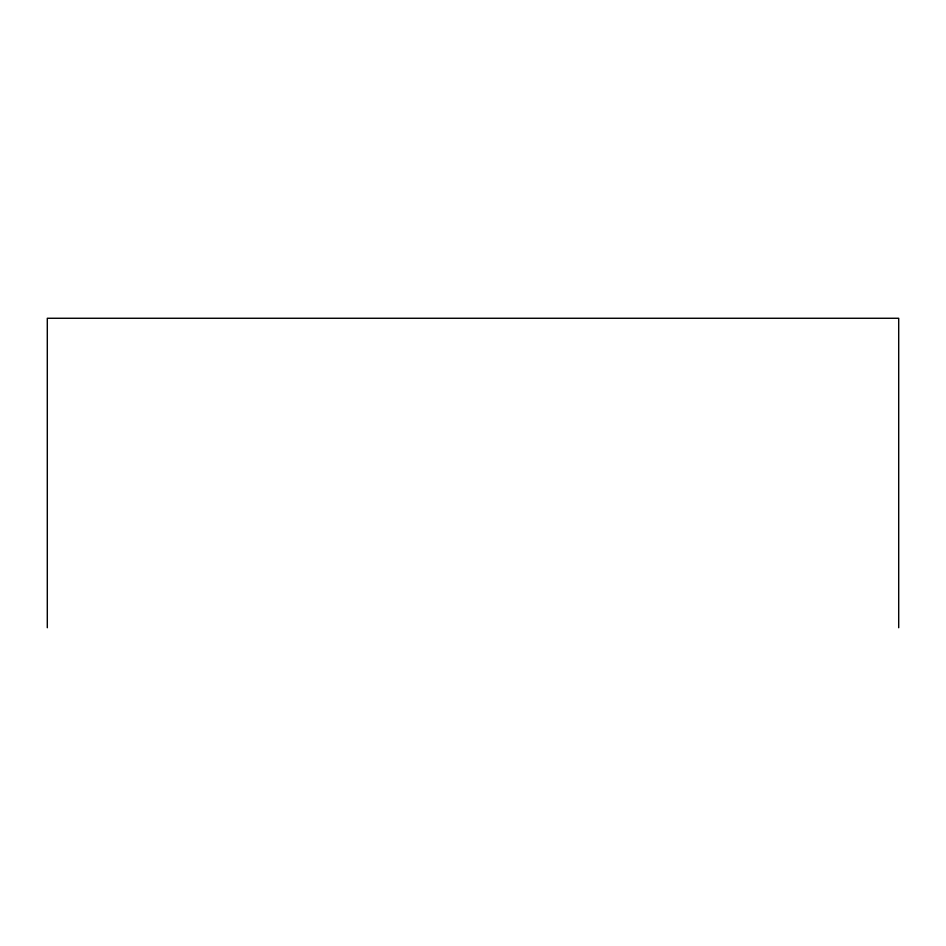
<?xml version="1.0" encoding="UTF-8"?>
<svg xmlns="http://www.w3.org/2000/svg" width="946" height="946" viewBox="0 0 946 946"><rect width="100%" height="100%" fill="white"/><g stroke="black" fill="none" stroke-linecap="round" stroke-linejoin="round"><path stroke-width="1.42" d="M898.7 627.73L898.7 318.27L47.3 318.27L47.3 627.73"/></g></svg>
